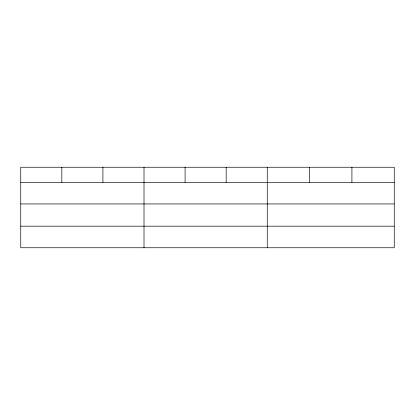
<?xml version="1.0" encoding="UTF-8"?>
<svg xmlns="http://www.w3.org/2000/svg" width="415" height="415" viewBox="0 0 415 415"><rect width="100%" height="100%" fill="white"/><g stroke="black" fill="none" stroke-linecap="round" stroke-linejoin="round"><path stroke-width="0.62" d="M394.25 203.947L394.25 167.25L20.75 167.25L20.75 247.75L394.25 247.75L394.25 203.947L20.75 203.947M20.75 182.372L394.25 182.372M20.75 226.175L394.25 226.175M351.92 167.25L351.92 182.372M309.59 167.25L309.59 182.372M267.26 167.25L267.26 247.75M226.175 167.25L226.175 182.372M185.09 167.25L185.09 182.372M144.005 167.25L144.005 247.75M102.92 167.25L102.92 182.372M61.835 167.25L61.835 182.372"/></g></svg>
